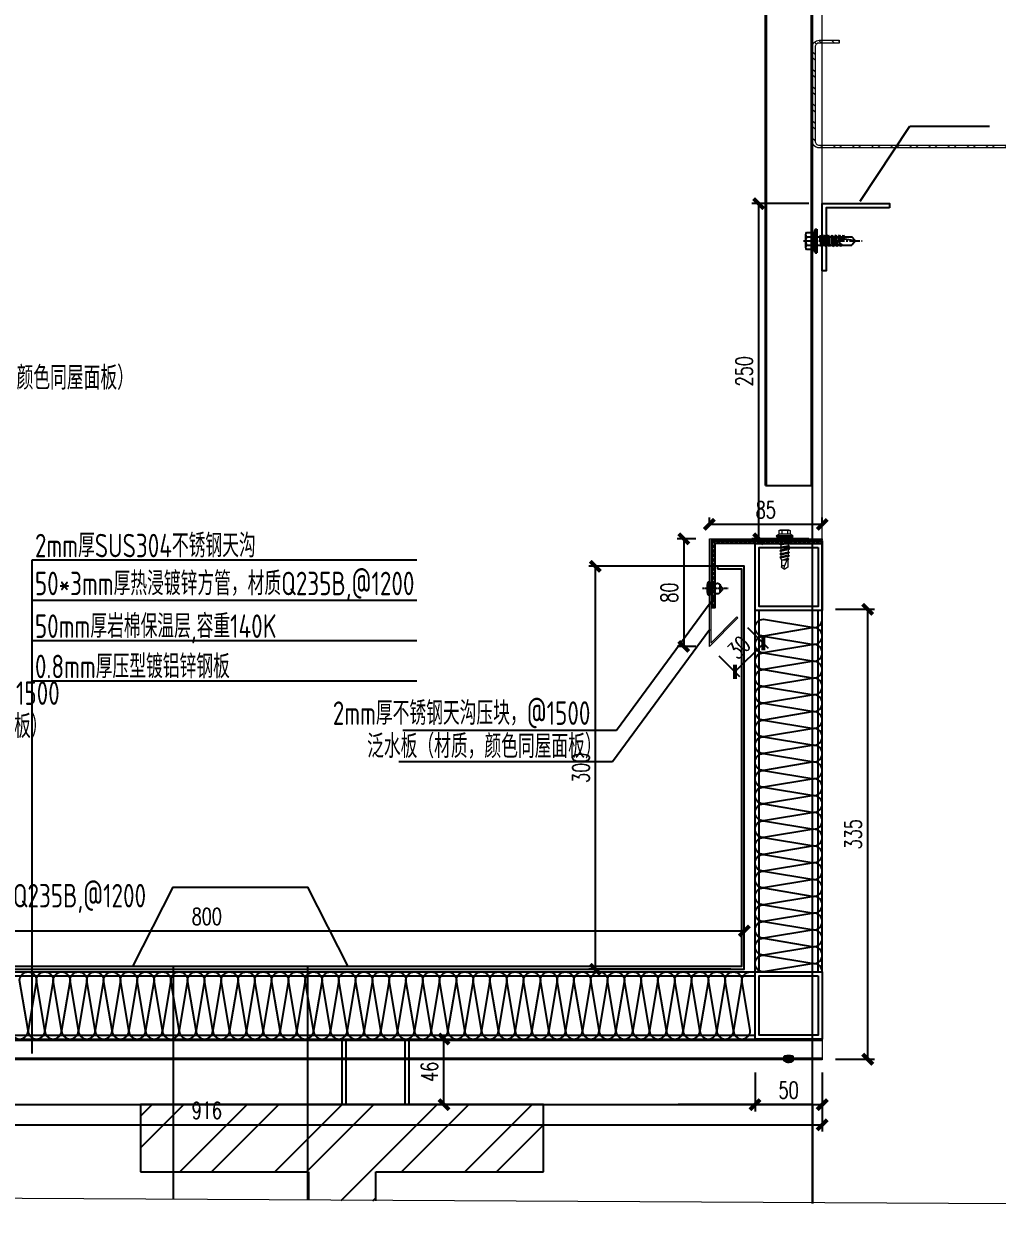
# Model space of a CAD drawing. Extents: x -599358 to 2865263, y -1062760 to 486533.
# Drawn here: x 138437 to 139161, y -727998 to -727114 of the extents above; entities that cross this region are included whole.
import ezdxf

# ---------------------------------------------------------------- set-up
doc = ezdxf.new("R2010")
doc.units = 0
for name, pattern in [('CENTER', [2, 1.25, -0.25, 0.25, -0.25]), ('CENTER2', [28.575, 19.05, -3.175, 3.175, -3.175]), ('HIDDEN', [0.375, 0.25, -0.125])]:
    doc.linetypes.add(name, pattern=pattern)
for name, color, linetype, lineweight in [('00-BW', 140, 'HIDDEN', 5), ('0_PURLIN-CON', 253, 'Continuous', 15), ('0CABR-零部件（螺钉、螺栓、五金件）', 53, 'Continuous', 13), ('屋面板', 6, 'Continuous', 13), ('底板111', 5, 'Continuous', 13), ('文字标注引出线', 7, 'Continuous', 15), ('紧固件', 4, 'Continuous', 13)]:
    doc.layers.add(name, color=color, linetype=linetype, lineweight=lineweight)
for name, color, linetype in [('A-AXIS-DP', 126, 'Continuous'), ('A-LIN-V', 9, 'Continuous'), ('AS-WALL', 40, 'Continuous'), ('BWM', 8, 'Continuous'), ('cen', 1, 'CENTER'), ('COLUMN', 9, 'Continuous'), ('DIM', 173, 'Continuous'), ('HATCH', 66, 'Continuous'), ('PJ', 151, 'Continuous'), ('SCREW', 233, 'Continuous'), ('WZ', 2, 'Continuous'), ('ZX', 1, 'CENTER2'), ('建-墙-填充', 8, 'Continuous'), ('建-柱-钢', 9, 'Continuous'), ('拉铆钉', 243, 'Continuous'), ('虹吸雨水斗', 6, 'Continuous'), ('配件', 4, 'Continuous'), ('钢承板', 253, 'Continuous')]:
    doc.layers.add(name, color=color, linetype=linetype)
doc.styles.add('DHTEXT-1', font='romans.shx', dxfattribs={"width": 0.7, "bigfont": 'chinese.shx'})
doc.styles.add('jhz', font='TSSDENG.SHX', dxfattribs={"width": 0.75, "bigfont": 'TSSDCHN.SHX'})
doc.dimstyles.new('ZN5', dxfattribs={"dimscale": 5, "dimtxt": 2.5, "dimasz": 1.5, "dimexe": 1, "dimexo": 2, "dimgap": 0.9, "dimtad": 1, "dimdec": 0, "dimdsep": 46, "dimtxsty": 'DHTEXT-1', "dimblk": 'ARCHTICK', "dimcen": 2.5, "dimclrd": 173, "dimclre": 173, "dimclrt": 7, "dimazin": 2, "dimtfac": 1, "dimtix": 1, "dimtmove": 2, "dimatfit": 3, "dimfxl": 0, "dimarcsym": 0})

# ---------------------------------------------------------------- blocks, each defined once
blk = doc.blocks.new('压块-flat-1')
at = {"layer": 'HATCH', "ltscale": 10}
h = blk.add_hatch(dxfattribs=at)
h.set_pattern_fill('ACET-2D-ANSI32', color=256, scale=0.5)
h.set_pattern_definition([(45, (-3162.4305, -11124.3203), (-1.683798, 1.683798), []), (45, (-3161.308, -11124.3203), (-1.683798, 1.683798), [])])
h.paths.add_polyline_path([(-82, 0), (-82, -2), (-2, -2), (-2, -50), (0, -50), (0, 0)])
at = {"layer": '配件', "color": 4}
blk.add_lwpolyline([(-82, 0), (-82, -2), (-2, -2), (-2, -50), (0, -50), (0, 0)], close=True, dxfattribs=at)
blk = doc.blocks.new('G$C114A11A0')
at = {"layer": '0CABR-零部件（螺钉、螺栓、五金件）'}
h = blk.add_hatch(dxfattribs=at)
h.set_pattern_fill('DOTS', color=256, scale=0.1, style=0)
h.set_pattern_definition([(0, (-261042.33595, 10165.88129), (0.079375, 0.15875), [0, -0.15875])])
h.paths.add_polyline_path([(11.93, 30.92), (0.38, 30.92), (0.38, 29.38), (11.93, 29.38)])
for p, q in [((1.92, 35.52), (1.92, 32.84)), ((2.98, 35.92), (9.34, 35.92)), ((4.04, 35.52), (4.04, 32.84)), ((8.28, 35.52), (8.28, 32.84)), ((10.4, 35.52), (10.4, 32.84)), ((0, 31.69), (1.92, 32.84)), ((0, 31.69), (12.32, 31.69)), ((0, 31.69), (0.28, 30.92)), ((0.28, 30.92), (12.04, 30.92)), ((0.38, 30.92), (0.38, 29.38)), ((0.38, 29.38), (11.93, 29.38)), ((1.92, 32.84), (10.4, 32.84)), ((12.32, 31.69), (10.4, 32.84)), ((11.93, 30.92), (11.93, 29.38)), ((12.32, 31.69), (12.04, 30.92))]:
    blk.add_line(p, q, dxfattribs=at)
at = {"layer": '0CABR-零部件（螺钉、螺栓、五金件）', "ltscale": 0.03}
for p, q in [((3.42, 29.38), (2.55, 28.88)), ((3.42, 28.38), (2.55, 28.88)), ((9.77, 27.68), (2.55, 28.88)), ((3.42, 26.97), (2.55, 26.47)), ((3.42, 29.38), (8.9, 28.18)), ((3.42, 28.38), (8.9, 27.17)), ((3.42, 28.38), (3.42, 26.97)), ((8.9, 25.77), (3.42, 26.97)), ((8.9, 29.38), (8.9, 28.18)), ((8.9, 28.18), (9.77, 27.68)), ((8.9, 27.17), (9.77, 27.68)), ((8.9, 27.17), (8.9, 25.77)), ((3.42, 25.97), (2.55, 26.47)), ((2.55, 26.47), (9.77, 25.27)), ((3.42, 24.57), (2.55, 24.07)), ((3.42, 23.57), (2.55, 24.07)), ((2.55, 24.07), (9.77, 22.87)), ((3.42, 22.16), (2.55, 21.66)), ((3.42, 21.16), (2.55, 21.66)), ((9.77, 20.46), (2.55, 21.66)), ((3.42, 19.76), (2.55, 19.26)), ((3.42, 18.76), (2.55, 19.26)), ((2.55, 19.26), (9.77, 18.06)), ((3.42, 25.97), (8.9, 24.77)), ((3.42, 25.97), (3.42, 24.57)), ((8.9, 23.37), (3.42, 24.57)), ((3.42, 23.57), (3.42, 22.16)), ((8.9, 22.36), (3.42, 23.57)), ((3.42, 22.16), (8.9, 20.96)), ((3.42, 21.16), (3.42, 19.76)), ((3.42, 21.16), (8.9, 19.96)), ((8.9, 18.56), (3.42, 19.76)), ((8.9, 17.55), (3.42, 18.76)), ((3.42, 18.76), (3.42, 17.35)), ((8.9, 25.77), (9.77, 25.27)), ((8.9, 24.77), (9.77, 25.27)), ((8.9, 24.77), (8.9, 23.37)), ((8.9, 23.37), (9.77, 22.87)), ((8.9, 22.36), (9.77, 22.87)), ((8.9, 22.36), (8.9, 20.96)), ((8.9, 20.96), (9.77, 20.46)), ((8.9, 19.96), (9.77, 20.46)), ((8.9, 19.96), (8.9, 18.56)), ((8.9, 18.56), (9.77, 18.06)), ((8.9, 17.55), (9.77, 18.06)), ((3.42, 17.35), (2.55, 16.85)), ((9.77, 15.65), (2.55, 16.85)), ((3.42, 16.35), (2.55, 16.85)), ((3.64, 14.8), (2.92, 14.39)), ((2.92, 14.39), (3.69, 14.2)), ((3.72, 13.92), (2.92, 14.39)), ((3.42, 17.35), (8.9, 16.15)), ((3.42, 17.35), (8.9, 16.15)), ((3.42, 16.35), (8.9, 15.15)), ((3.65, 14.7), (3.42, 16.35)), ((3.65, 14.7), (3.76, 13.58)), ((3.76, 13.58), (3.76, 8.43)), ((3.92, 14.88), (6.17, 9.23)), ((3.93, 14.85), (7.03, 13.89)), ((4.15, 14.1), (5, 13.89)), ((8.56, 13.89), (4.21, 13.89)), ((8.56, 13.89), (8.9, 15.15)), ((8.56, 13.89), (8.56, 8.43)), ((8.9, 17.55), (8.9, 16.15)), ((8.9, 16.15), (9.77, 15.65)), ((8.9, 15.15), (9.77, 15.65)), ((3.76, 8.43), (6.01, 6.86)), ((8.56, 8.43), (6.31, 6.86))]:
    blk.add_line(p, q, dxfattribs=at)
at = {"layer": '0CABR-零部件（螺钉、螺栓、五金件）'}
for centre, radius, start, end in [((2.98, 34.33), 1.59, 48.39682, 131.60318), ((6.16, 30.15), 5.78, 68.48981, 111.51019), ((9.34, 34.33), 1.59, 48.39682, 131.60318)]:
    blk.add_arc(centre, radius, start, end, dxfattribs=at)
at = {"layer": '0CABR-零部件（螺钉、螺栓、五金件）', "ltscale": 0.03}
for centre, radius, start, end in [((3.77, 14.84), 0.147, 16.37753, 187.73899), ((7.1, 8.02), 1.53, 15.62189, 127.3885), ((3.17, 7.99), 3.25, 338.58469, 22.44175), ((6.16, 7.07), 0.267, 235, 305)]:
    blk.add_arc(centre, radius, start, end, dxfattribs=at)
blk = doc.blocks.new('*U676')
at = {"layer": 'cen', "ltscale": 0.3}
blk.add_line((14.02, 0), (-5.02, 0), dxfattribs=at)
at = {"layer": 'SCREW'}
for p, q in [((-0.88, 5), (-0.88, -5)), ((0, 5), (-0.88, 5)), ((0, -5), (0, 5)), ((3.98, 2.22), (0, 2.22)), ((3.98, 2.22), (3.98, -2.28)), ((8.69, 1.98), (8.02, 2.22)), ((8.02, 2.22), (8.02, -2.22)), ((9.88, 0.75), (8.69, 1.98)), ((10.17, 0.66), (9.88, 0.75)), ((9.88, -0.23), (10.17, 0.66)), ((-0.88, -5), (0, -5)), ((3.98, -2.28), (0, -2.28)), ((8.02, -2.22), (9.88, -0.23))]:
    blk.add_line(p, q, dxfattribs=at)
for centre, radius, start, end in [((17.29, 0), 18.84, 164.60758, 195.39242), ((6, 1.95), 2.04, 7.57904, 172.42096), ((6, -1.95), 2.04, 187.57904, 352.42096)]:
    blk.add_arc(centre, radius, start, end, dxfattribs=at)
blk = doc.blocks.new('*U678')
at = {"layer": '拉铆钉'}
blk.add_line((-2.07, 0), (4.14, 0), dxfattribs=at)
for points in [[(-0.4, 3.2, 0.376048), (-0.4, -3.2)], [(3.37, -1.28), (3.45, -1.28, 0.414214), (3.69, -1.04), (3.69, 1.04, 0.414214), (3.45, 1.28), (3.37, 1.28)]]:
    blk.add_lwpolyline(points, format="xyb", dxfattribs=at)
for points in [[(0, -3.2), (0, 3.2), (-0.4, 3.2), (-0.4, -3.2)], [(1.61, -1.6), (0, -1.6), (0, 1.6), (1.61, 1.6)]]:
    blk.add_lwpolyline(points, close=True, dxfattribs=at)
blk.add_lwpolyline([(2.73, 3.2), (2.25, 3.2, 0.414214), (1.61, 2.56), (1.61, -2.56, 0.414214), (2.25, -3.2), (2.73, -3.2, 0.414214), (3.37, -2.56), (3.37, 2.56, 0.414214)], format="xyb", close=True, dxfattribs=at)
blk = doc.blocks.new('_ArchTick')
at = {"color": 0, "linetype": 'ByBlock', "const_width": 0.4}
blk.add_lwpolyline([(-0.5, -0.5), (0.5, 0.5)], dxfattribs=at)
blk = doc.blocks.new('*D1918')
at = {"layer": 'Defpoints', "color": 0, "ltscale": 50, "transparency": 16777216}
for p in [(138972.81, -727788.88), (138172.81, -727817.47), (138972.81, -727817.47)]:
    blk.add_point(p, dxfattribs=at)
at = {"layer": 'DIM', "color": 173, "linetype": 'ByBlock', "lineweight": -2, "ltscale": 50, "transparency": 16777216}
for p, q in [((138172.81, -727807.47), (138172.81, -727783.88)), ((138972.81, -727807.47), (138972.81, -727783.88)), ((138172.81, -727788.88), (138972.81, -727788.88))]:
    blk.add_line(p, q, dxfattribs=at)
at = {"layer": 'DIM', "color": 173, "lineweight": -2, "ltscale": 50, "transparency": 16777216, "xscale": 7.5, "yscale": 7.5, "zscale": 7.5, "rotation": 180}
blk.add_blockref('_ArchTick', (138172.81, -727788.88), dxfattribs=at)
at = {"layer": 'DIM', "color": 173, "lineweight": -2, "ltscale": 50, "transparency": 16777216, "xscale": 7.5, "yscale": 7.5, "zscale": 7.5}
blk.add_blockref('_ArchTick', (138972.81, -727788.88), dxfattribs=at)
at = {"layer": 'DIM', "color": 7, "ltscale": 50, "transparency": 16777216, "insert": (138572.81, -727778.13), "char_height": 12.5, "attachment_point": 5, "style": 'DHTEXT-1'}
blk.add_mtext('800', dxfattribs=at)
blk = doc.blocks.new('*D1919')
at = {"layer": 'Defpoints', "color": 0, "ltscale": 50, "transparency": 16777216}
for p in [(138862.02, -727517.47), (138972.81, -727517.47), (138972.81, -727817.47)]:
    blk.add_point(p, dxfattribs=at)
at = {"layer": 'DIM', "color": 173, "linetype": 'ByBlock', "lineweight": -2, "ltscale": 50, "transparency": 16777216}
for p, q in [((138962.81, -727517.47), (138857.02, -727517.47)), ((138862.02, -727817.47), (138862.02, -727517.47)), ((138962.81, -727817.47), (138857.02, -727817.47))]:
    blk.add_line(p, q, dxfattribs=at)
at = {"layer": 'DIM', "color": 173, "lineweight": -2, "ltscale": 50, "transparency": 16777216, "xscale": 7.5, "yscale": 7.5, "zscale": 7.5}
for p, rotation in [((138862.02, -727517.47), 90), ((138862.02, -727817.47), 270)]:
    blk.add_blockref('_ArchTick', p, dxfattribs=dict(at, rotation=rotation))
at = {"layer": 'DIM', "color": 7, "ltscale": 50, "transparency": 16777216, "insert": (138851.27, -727667.47), "char_height": 12.5, "attachment_point": 5, "rotation": 90, "style": 'DHTEXT-1'}
blk.add_mtext('300', dxfattribs=at)
blk = doc.blocks.new('*U641')
at = {"layer": 'PJ'}
for p, q in [((-4.4, 0.45), (-4.4, 0)), ((4.4, 0), (-4.4, 0)), ((-4.1, 0.75), (-3.1, 1)), ((4.1, 0.75), (-4.1, 0.75)), ((-3.1, 3.85), (-3.1, 1)), ((3.1, 1), (-3.1, 1)), ((2.33, 4.25), (-2.33, 4.25)), ((-2.04, 0.75), (-1.55, 1)), ((-1.55, 3.85), (-1.55, 1)), ((-1.55, 0), (-1.55, -1.59)), ((1.55, 3.85), (1.55, 1)), ((2.15, 0.75), (1.55, 1)), ((1.55, 0), (1.55, -1.09)), ((3.1, 3.85), (3.1, 1)), ((4.1, 0.75), (3.1, 1)), ((4.4, 0.45), (4.4, 0)), ((-2.11, -1.9), (2.11, -1.4)), ((-2.11, -1.9), (-1.55, -1.59)), ((-2.11, -1.9), (-1.55, -2.21)), ((-2.11, -3.3), (2.11, -2.8)), ((-2.11, -3.3), (-1.55, -2.99)), ((-2.11, -3.3), (-1.55, -3.61)), ((-2.11, -4.7), (2.11, -4.2)), ((-2.11, -4.7), (-1.55, -4.39)), ((-1.55, -1.59), (1.55, -1.09)), ((-1.55, -2.21), (1.55, -1.71)), ((-1.55, -2.21), (-1.55, -2.99)), ((-1.55, -2.99), (1.55, -2.49)), ((-1.55, -3.61), (1.55, -3.11)), ((-1.55, -3.61), (-1.55, -4.39)), ((-1.55, -4.39), (1.55, -3.89)), ((1.55, -0.31), (1.55, -1.09)), ((2.11, -1.4), (1.55, -1.09)), ((2.11, -1.4), (1.55, -1.71)), ((1.55, -1.71), (1.55, -2.49)), ((2.11, -2.8), (1.55, -2.49)), ((2.11, -2.8), (1.55, -3.11)), ((1.55, -3.11), (1.55, -3.89)), ((2.11, -4.2), (1.55, -3.89)), ((2.11, -4.2), (1.55, -4.51)), ((-2.11, -4.7), (-1.55, -5.01)), ((-2.11, -6.1), (2.11, -5.6)), ((-2.11, -6.1), (-1.55, -5.79)), ((-2.11, -6.1), (-1.55, -6.41)), ((-2.11, -7.5), (2.11, -7)), ((-2.11, -7.5), (-1.55, -7.19)), ((-2.11, -7.5), (-1.55, -7.81)), ((-2.11, -8.9), (-1.55, -8.59)), ((-2.11, -8.9), (-1.14, -8.78)), ((-1.55, -5.01), (1.55, -4.51)), ((-1.55, -5.01), (-1.55, -5.79)), ((-1.55, -5.79), (1.55, -5.29)), ((-1.55, -6.41), (1.55, -5.91)), ((-1.55, -6.41), (-1.55, -7.19)), ((-1.55, -7.19), (1.55, -6.69)), ((-1.55, -7.81), (1.55, -7.31)), ((-1.55, -7.81), (-1.55, -8.59)), ((-1.55, -8.59), (-0.99, -8.49)), ((0.56, -8.24), (1.55, -8.09)), ((0.71, -8.55), (2.11, -8.4)), ((0.71, -8.83), (1.55, -8.71)), ((1.55, -4.51), (1.55, -5.29)), ((2.11, -5.6), (1.55, -5.29)), ((2.11, -5.6), (1.55, -5.91)), ((1.55, -5.91), (1.55, -6.69)), ((2.11, -7), (1.55, -6.69)), ((2.11, -7), (1.55, -7.31)), ((1.55, -7.31), (1.55, -8.09)), ((2.11, -8.4), (1.55, -8.09)), ((2.11, -8.4), (1.55, -8.71)), ((1.55, -8.71), (1.55, -9.49)), ((-2.11, -8.9), (-1.55, -9.21)), ((-1.55, -9.21), (-1.33, -9.17)), ((-1.55, -9.21), (-1.55, -13)), ((0, -14.4), (-1.55, -13)), ((0, -14.4), (1.55, -13)), ((0.71, -9.61), (1.55, -9.49)), ((0.71, -9.95), (2.11, -9.8)), ((0.71, -10.23), (1.55, -10.11)), ((2.11, -9.8), (1.55, -9.49)), ((2.11, -9.8), (1.55, -10.11)), ((1.55, -10.11), (1.55, -13))]:
    blk.add_line(p, q, dxfattribs=at)
blk.add_lwpolyline([(0, -14.4), (0.71, -10.23), (0.71, -8.5, 0.417657), (0.41, -8.2, 0.097062), (-0.99, -8.49), (-1.55, -9.6)], format="xyb", dxfattribs=at)
for centre, radius, start, end in [((-4.1, 0.45), 0.3, 90, 180), ((-2.33, 3.3), 0.951, 35.4009, 144.5991), ((0, 1.05), 3.2, 61.0594, 118.9406), ((2.33, 3.3), 0.951, 35.4009, 144.5991), ((4.1, 0.45), 0.3, 0, 90)]:
    blk.add_arc(centre, radius, start, end, dxfattribs=at)
at = {"layer": 'ZX', "ltscale": 0.2}
blk.add_line((0, 4.94), (0, -16.83), dxfattribs=at)
blk = doc.blocks.new('*D1925')
at = {"layer": 'Defpoints', "color": 0, "ltscale": 50, "transparency": 16777216}
for p in [(139030.81, -727247.53), (138983.5, -727497.02, 0), (139030.81, -727497.02)]:
    blk.add_point(p, dxfattribs=at)
at = {"layer": 'DIM', "color": 173, "linetype": 'ByBlock', "lineweight": -2, "ltscale": 50, "transparency": 16777216}
for p, q in [((139020.81, -727247.53, 0), (138978.5, -727247.53, 0)), ((138983.5, -727247.53, 0), (138983.5, -727497.02, 0)), ((139020.81, -727497.02, 0), (138978.5, -727497.02, 0))]:
    blk.add_line(p, q, dxfattribs=at)
at = {"layer": 'DIM', "color": 173, "lineweight": -2, "ltscale": 50, "transparency": 16777216, "xscale": 7.5, "yscale": 7.5, "zscale": 7.5}
for p, rotation in [((138983.5, -727247.53, 0), 90), ((138983.5, -727497.02, 0), 270)]:
    blk.add_blockref('_ArchTick', p, dxfattribs=dict(at, rotation=rotation))
at = {"layer": 'DIM', "color": 7, "ltscale": 50, "transparency": 16777216, "insert": (138972.75, -727372.28, 0), "char_height": 12.5, "attachment_point": 5, "rotation": 90, "style": 'DHTEXT-1'}
blk.add_mtext('250', dxfattribs=at)
blk = doc.blocks.new('*D1926')
at = {"layer": 'Defpoints', "color": 0, "ltscale": 50, "transparency": 16777216}
for p in [(139030.81, -727486.23), (138946.82, -727497.06), (139030.81, -727497.06)]:
    blk.add_point(p, dxfattribs=at)
at = {"layer": 'DIM', "color": 173, "linetype": 'ByBlock', "lineweight": -2, "ltscale": 50, "transparency": 16777216}
for p, q in [((138946.82, -727487.06), (138946.82, -727481.23)), ((138946.82, -727486.23), (139030.81, -727486.23)), ((139030.81, -727487.06), (139030.81, -727481.23))]:
    blk.add_line(p, q, dxfattribs=at)
at = {"layer": 'DIM', "color": 173, "lineweight": -2, "ltscale": 50, "transparency": 16777216, "xscale": 7.5, "yscale": 7.5, "zscale": 7.5, "rotation": 180}
blk.add_blockref('_ArchTick', (138946.82, -727486.23), dxfattribs=at)
at = {"layer": 'DIM', "color": 173, "lineweight": -2, "ltscale": 50, "transparency": 16777216, "xscale": 7.5, "yscale": 7.5, "zscale": 7.5}
blk.add_blockref('_ArchTick', (139030.81, -727486.23), dxfattribs=at)
at = {"layer": 'DIM', "color": 7, "ltscale": 50, "transparency": 16777216, "insert": (138988.81, -727475.48), "char_height": 12.5, "attachment_point": 5, "style": 'DHTEXT-1'}
blk.add_mtext('85', dxfattribs=at)
blk = doc.blocks.new('*D1927')
at = {"layer": 'Defpoints', "color": 0, "ltscale": 50, "transparency": 16777216}
for p in [(138946.82, -727497.06), (138927.78, -727577.06), (138946.82, -727577.06)]:
    blk.add_point(p, dxfattribs=at)
at = {"layer": 'DIM', "color": 173, "linetype": 'ByBlock', "lineweight": -2, "ltscale": 50, "transparency": 16777216}
for p, q in [((138936.82, -727497.06), (138922.78, -727497.06)), ((138927.78, -727497.06), (138927.78, -727577.06)), ((138936.82, -727577.06), (138922.78, -727577.06))]:
    blk.add_line(p, q, dxfattribs=at)
at = {"layer": 'DIM', "color": 173, "lineweight": -2, "ltscale": 50, "transparency": 16777216, "xscale": 7.5, "yscale": 7.5, "zscale": 7.5}
for p, rotation in [((138927.78, -727497.06), 90), ((138927.78, -727577.06), 270)]:
    blk.add_blockref('_ArchTick', p, dxfattribs=dict(at, rotation=rotation))
at = {"layer": 'DIM', "color": 7, "ltscale": 50, "transparency": 16777216, "insert": (138917.03, -727537.06), "char_height": 12.5, "attachment_point": 5, "rotation": 90, "style": 'DHTEXT-1'}
blk.add_mtext('80', dxfattribs=at)
blk = doc.blocks.new('*D1928')
at = {"layer": 'Defpoints', "color": 0, "ltscale": 50, "transparency": 16777216}
for p in [(138968.04, -727555.85), (138987.02, -727574.83), (138946.82, -727577.06)]:
    blk.add_point(p, dxfattribs=at)
at = {"layer": 'DIM', "color": 173, "linetype": 'ByBlock', "lineweight": -2, "ltscale": 50, "transparency": 16777216}
for p, q in [((138975.11, -727562.92), (138990.55, -727578.36)), ((138965.8, -727596.04), (138987.02, -727574.83)), ((138953.89, -727584.13), (138969.34, -727599.58))]:
    blk.add_line(p, q, dxfattribs=at)
at = {"layer": 'DIM', "color": 173, "lineweight": -2, "ltscale": 50, "transparency": 16777216, "xscale": 7.5, "yscale": 7.5, "zscale": 7.5}
for p, rotation in [((138987.02, -727574.83), 45), ((138965.8, -727596.04), 225)]:
    blk.add_blockref('_ArchTick', p, dxfattribs=dict(at, rotation=rotation))
at = {"layer": 'DIM', "color": 7, "ltscale": 50, "transparency": 16777216, "insert": (138968.81, -727577.83), "char_height": 12.5, "attachment_point": 5, "rotation": 45, "style": 'DHTEXT-1'}
blk.add_mtext('30', dxfattribs=at)
blk = doc.blocks.new('*U2101')
at = {"layer": '0_PURLIN-CON', "linetype": 'ByBlock', "lineweight": -2}
h = blk.add_hatch(dxfattribs=at)
h.set_pattern_fill('ANSI32', color=256, scale=2, angle=2.86241)
h.set_pattern_definition([(47.862405, (-81110.591, 63402.253), (-7.0631283, 6.3904494), []), (47.862405, (-81106.1065, 63402.477), (-7.0631283, 6.3904494), [])])
edge = h.paths.add_edge_path()
edge.add_line((80, 20), (80, 5))
edge.add_arc((75, 5), 5, -90, 0, ccw=False)
edge.add_line((75, 0), (5, 0))
edge.add_arc((5, 5), 5, 180, 270, ccw=False)
edge.add_line((0, 5), (0, 275))
edge.add_arc((5, 275), 5, 90, 180, ccw=False)
edge.add_line((5, 280), (75, 280))
edge.add_arc((75, 275), 5, 0, 90, ccw=False)
edge.add_line((80, 275), (80, 260))
edge.add_line((80, 260), (78, 260))
edge.add_line((78, 260), (78, 275))
edge.add_arc((75, 275), 3, 0, 90)
edge.add_line((75, 278), (5, 278))
edge.add_arc((5, 275), 3, 90, 180)
edge.add_line((2, 275), (2, 5))
edge.add_arc((5, 5), 3, 180, 270)
edge.add_line((5, 2), (75, 2))
edge.add_arc((75, 5), 3, 270, 360)
edge.add_line((78, 5), (78, 20))
edge.add_line((78, 20), (80, 20))
at = {"color": 0, "linetype": 'ByBlock'}
for p in [(0, 280), (80, 280), (0, 0), (80, 0)]:
    blk.add_point(p, dxfattribs=at)
at = {"layer": '0_PURLIN-CON', "linetype": 'ByBlock', "lineweight": -2}
blk.add_lwpolyline([(80, 20), (80, 5, -0.414214), (75, 0), (5, 0, -0.414214), (0, 5), (0, 275, -0.414214), (5, 280), (75, 280, -0.414214), (80, 275), (80, 260), (78, 260), (78, 275, 0.414214), (75, 278), (5, 278, 0.414214), (2, 275), (2, 5, 0.414214), (5, 2), (75, 2, 0.414214), (78, 5), (78, 20)], format="xyb", close=True, dxfattribs=at)
blk = doc.blocks.new('*D2181')
at = {"layer": 'Defpoints', "color": 0, "ltscale": 50, "transparency": 16777216}
for p in [(138723.51, -727869.4), (138749.33, -727869.4), (138723.51, -727918.2)]:
    blk.add_point(p, dxfattribs=at)
at = {"layer": '虹吸雨水斗', "color": 173, "linetype": 'ByBlock', "lineweight": -2, "ltscale": 50, "transparency": 16777216}
for p, q in [((138733.51, -727869.4), (138754.33, -727869.4)), ((138749.33, -727918.2), (138749.33, -727869.4)), ((138733.51, -727918.2), (138754.33, -727918.2))]:
    blk.add_line(p, q, dxfattribs=at)
at = {"layer": '虹吸雨水斗', "color": 173, "lineweight": -2, "ltscale": 50, "transparency": 16777216, "xscale": 7.5, "yscale": 7.5, "zscale": 7.5}
for p, rotation in [((138749.33, -727869.4), 90), ((138749.33, -727918.2), 270)]:
    blk.add_blockref('_ArchTick', p, dxfattribs=dict(at, rotation=rotation))
at = {"layer": '虹吸雨水斗', "color": 7, "ltscale": 50, "transparency": 16777216, "insert": (138738.58, -727893.8), "char_height": 12.5, "attachment_point": 5, "rotation": 90, "style": 'DHTEXT-1'}
blk.add_mtext('46', dxfattribs=at)
blk = doc.blocks.new('*D2184')
at = {"layer": 'Defpoints', "color": 0, "ltscale": 50, "transparency": 16777216}
for p in [(138114.81, -727884.4), (139030.81, -727884.4), (139030.81, -727933.3)]:
    blk.add_point(p, dxfattribs=at)
at = {"layer": '虹吸雨水斗', "color": 173, "linetype": 'ByBlock', "lineweight": -2, "ltscale": 50, "transparency": 16777216}
for p, q in [((138114.81, -727894.4), (138114.81, -727938.3)), ((139030.81, -727894.4), (139030.81, -727938.3)), ((138114.81, -727933.3), (139030.81, -727933.3))]:
    blk.add_line(p, q, dxfattribs=at)
at = {"layer": '虹吸雨水斗', "color": 173, "lineweight": -2, "ltscale": 50, "transparency": 16777216, "xscale": 7.5, "yscale": 7.5, "zscale": 7.5, "rotation": 180}
blk.add_blockref('_ArchTick', (138114.81, -727933.3), dxfattribs=at)
at = {"layer": '虹吸雨水斗', "color": 173, "lineweight": -2, "ltscale": 50, "transparency": 16777216, "xscale": 7.5, "yscale": 7.5, "zscale": 7.5}
blk.add_blockref('_ArchTick', (139030.81, -727933.3), dxfattribs=at)
at = {"layer": '虹吸雨水斗', "color": 7, "ltscale": 50, "transparency": 16777216, "insert": (138572.81, -727922.55), "char_height": 12.5, "attachment_point": 5, "style": 'DHTEXT-1'}
blk.add_mtext('916', dxfattribs=at)
blk = doc.blocks.new('*D2185')
at = {"layer": 'Defpoints', "color": 0, "ltscale": 50, "transparency": 16777216}
for p in [(138980.81, -727884.4), (139030.81, -727884.4), (139030.81, -727918.2)]:
    blk.add_point(p, dxfattribs=at)
at = {"layer": '虹吸雨水斗', "color": 173, "linetype": 'ByBlock', "lineweight": -2, "ltscale": 50, "transparency": 16777216}
for p, q in [((138980.81, -727894.4), (138980.81, -727923.2)), ((139030.81, -727894.4), (139030.81, -727923.2)), ((138980.81, -727918.2), (139030.81, -727918.2))]:
    blk.add_line(p, q, dxfattribs=at)
at = {"layer": '虹吸雨水斗', "color": 173, "lineweight": -2, "ltscale": 50, "transparency": 16777216, "xscale": 7.5, "yscale": 7.5, "zscale": 7.5, "rotation": 180}
blk.add_blockref('_ArchTick', (138980.81, -727918.2), dxfattribs=at)
at = {"layer": '虹吸雨水斗', "color": 173, "lineweight": -2, "ltscale": 50, "transparency": 16777216, "xscale": 7.5, "yscale": 7.5, "zscale": 7.5}
blk.add_blockref('_ArchTick', (139030.81, -727918.2), dxfattribs=at)
at = {"layer": '虹吸雨水斗', "color": 7, "ltscale": 50, "transparency": 16777216, "insert": (139005.81, -727907.45), "char_height": 12.5, "attachment_point": 5, "style": 'DHTEXT-1'}
blk.add_mtext('50', dxfattribs=at)
blk = doc.blocks.new('*D2186')
at = {"layer": 'Defpoints', "color": 0, "ltscale": 50, "transparency": 16777216}
for p in [(139030.81, -727549.49), (139064.66, -727549.49), (139030.81, -727884.4)]:
    blk.add_point(p, dxfattribs=at)
at = {"layer": '虹吸雨水斗', "color": 173, "linetype": 'ByBlock', "lineweight": -2, "ltscale": 50, "transparency": 16777216}
for p, q in [((139040.81, -727549.49), (139069.66, -727549.49)), ((139064.66, -727884.4), (139064.66, -727549.49)), ((139040.81, -727884.4), (139069.66, -727884.4))]:
    blk.add_line(p, q, dxfattribs=at)
at = {"layer": '虹吸雨水斗', "color": 173, "lineweight": -2, "ltscale": 50, "transparency": 16777216, "xscale": 7.5, "yscale": 7.5, "zscale": 7.5}
for p, rotation in [((139064.66, -727549.49), 90), ((139064.66, -727884.4), 270)]:
    blk.add_blockref('_ArchTick', p, dxfattribs=dict(at, rotation=rotation))
at = {"layer": '虹吸雨水斗', "color": 7, "ltscale": 50, "transparency": 16777216, "insert": (139053.91, -727716.95), "char_height": 12.5, "attachment_point": 5, "rotation": 90, "style": 'DHTEXT-1'}
blk.add_mtext('335', dxfattribs=at)

msp = doc.modelspace()

# ---------------------------------------------------------------- linework, layer by layer
at = {"color": 2, "ltscale": 50}
for p, q in [((138980.81, -727819.4), (138980.81, -727500.49)), ((139030.81, -727819.4), (139030.81, -727500.49)), ((138983.81, -727819.4), (138983.81, -727550.49)), ((139027.81, -727819.4), (139027.81, -727550.49)), ((138164.81, -727819.4), (139030.81, -727819.4)), ((138164.81, -727822.4), (138980.81, -727822.4)), ((138164.81, -727866.4), (138980.81, -727866.4)), ((138264.81, -727869.4), (139030.81, -727869.4)), ((138673.51, -727918.2), (138673.51, -727869.4)), ((138676.51, -727918.2), (138676.51, -727869.4)), ((138720.51, -727918.2), (138720.51, -727869.4)), ((138723.51, -727918.2), (138723.51, -727869.4))]:
    msp.add_line(p, q, dxfattribs=at)
at = {"color": 4, "ltscale": 50}
for p, q in [((138114.81, -727869.4), (139030.81, -727869.4)), ((138114.81, -727870.2), (139030.81, -727870.2)), ((138114.81, -727883.6), (139030.81, -727883.6)), ((138114.81, -727884.4), (139030.81, -727884.4))]:
    msp.add_line(p, q, dxfattribs=at)
at = {"color": 2, "ltscale": 50}
for points in [[(139030.81, -727500.49), (139030.81, -727550.49), (138980.81, -727550.49), (138980.81, -727500.49)], [(139027.81, -727503.49), (139027.81, -727547.49), (138983.81, -727547.49), (138983.81, -727503.49)], [(139030.81, -727819.4), (139030.81, -727869.4), (138980.81, -727869.4), (138980.81, -727819.4)], [(139027.81, -727822.4), (139027.81, -727866.4), (138983.81, -727866.4), (138983.81, -727822.4)]]:
    msp.add_lwpolyline(points, close=True, dxfattribs=at)
at = {"color": 1, "ltscale": 50}
msp.add_lwpolyline([(138952.81, -727519.47), (138970.81, -727519.47), (138970.81, -727815.47), (138174.81, -727815.47), (138174.81, -727519.47), (138192.81, -727519.47), (138192.81, -727517.47), (138172.81, -727517.47), (138172.81, -727817.47), (138972.81, -727817.47), (138972.81, -727517.47), (138952.81, -727517.47)], close=True, dxfattribs=at)
at = {"layer": 'A-AXIS-DP', "color": 2, "ltscale": 2800}
msp.add_lwpolyline([(139080.81, -727250.53), (139033.81, -727250.53), (139033.81, -727297.53), (139030.81, -727297.53), (139030.81, -727247.53), (139080.81, -727247.53)], close=True, dxfattribs=at)
at = {"layer": 'A-LIN-V'}
msp.add_line((139023.51, -727991.79), (139023.51, -726970.25), dxfattribs=at)
for points in [[(138517.81, -727815.47), (138547.81, -727756.21), (138647.81, -727756.21), (138677.81, -727815.47), (138517.81, -727815.47)], [(138547.81, -727815.47), (138547.81, -727988.8)], [(138647.81, -727815.47), (138647.81, -727989.43)]]:
    msp.add_lwpolyline(points, dxfattribs=at)
at = {"layer": 'AS-WALL', "color": 1}
for p, q in [((138988.51, -727457.4), (138988.51, -726970.25)), ((138989.31, -727457.4), (138989.31, -726970.25)), ((139022.71, -727457.4), (139022.71, -726970.25)), ((139023.51, -727457.4), (139023.51, -726970.25)), ((138988.51, -727457.4), (139023.51, -727457.4))]:
    msp.add_line(p, q, dxfattribs=at)
at = {"layer": 'AS-WALL'}
msp.add_line((139023.51, -727918.2), (138923.51, -727918.2), dxfattribs=at)
at = {"layer": 'BWM'}
for points in [[(139030.81, -727819.4, 0.414214), (139024.56, -727813.15), (138987.07, -727819.4, -1), (138987.07, -727806.9), (139024.56, -727813.15, 1), (139024.56, -727800.65), (138987.07, -727806.9, -1), (138987.07, -727794.4), (139024.56, -727800.65, 1), (139024.56, -727788.15), (138987.07, -727794.4, -1), (138987.07, -727781.9), (139024.56, -727788.15, 1), (139024.56, -727775.65), (138987.07, -727781.9, -1), (138987.07, -727769.4), (139024.56, -727775.65, 1), (139024.56, -727763.15), (138987.07, -727769.4, -1), (138987.07, -727756.9), (139024.56, -727763.15, 1), (139024.56, -727750.65), (138987.07, -727756.9, -1), (138987.07, -727744.4), (139024.56, -727750.65, 1), (139024.56, -727738.15), (138987.07, -727744.4, -1), (138987.07, -727731.9), (139024.56, -727738.15, 1), (139024.56, -727725.65), (138987.07, -727731.9, -1), (138987.07, -727719.4), (139024.56, -727725.65, 1), (139024.56, -727713.15), (138987.07, -727719.4, -1), (138987.07, -727706.9), (139024.56, -727713.15, 1), (139024.56, -727700.65), (138987.07, -727706.9, -1), (138987.07, -727694.4), (139024.56, -727700.65, 1), (139024.56, -727688.15), (138987.07, -727694.4, -1), (138987.07, -727681.9), (139024.56, -727688.15, 1), (139024.56, -727675.65), (138987.07, -727681.9, -1), (138987.07, -727669.4), (139024.56, -727675.65, 1), (139024.56, -727663.15), (138987.07, -727669.4, -1), (138987.07, -727656.9), (139024.56, -727663.15, 1), (139024.56, -727650.65), (138987.07, -727656.9, -1), (138987.07, -727644.4), (139024.56, -727650.65, 1), (139024.56, -727638.15), (138987.07, -727644.4, -1), (138987.07, -727631.9), (139024.56, -727638.15, 1), (139024.56, -727625.65), (138987.07, -727631.9, -1), (138987.07, -727619.4), (139024.56, -727625.65, 1), (139024.56, -727613.15), (138987.07, -727619.4, -1), (138987.07, -727606.9), (139024.56, -727613.15, 1), (139024.56, -727600.65), (138987.07, -727606.9, -1), (138987.07, -727594.4), (139024.56, -727600.65, 1), (139024.56, -727588.15), (138987.07, -727594.4, -1), (138987.07, -727581.9), (139024.56, -727588.15, 1), (139024.56, -727575.65), (138987.07, -727581.9, -1), (138987.07, -727569.4), (139024.56, -727575.65, 1), (139024.56, -727563.15), (138987.07, -727569.4, -1), (138987.07, -727556.9), (139024.56, -727563.15, 0.414214), (139030.81, -727556.9)], [(138427.31, -727863.14, 1), (138439.81, -727863.14), (138433.56, -727825.65, -1), (138446.06, -727825.65), (138439.81, -727863.14, 1), (138452.31, -727863.14), (138446.06, -727825.65, -1), (138458.56, -727825.65), (138452.31, -727863.14, 1), (138464.81, -727863.14), (138458.56, -727825.65, -1), (138471.06, -727825.65), (138464.81, -727863.14, 1), (138477.31, -727863.14), (138471.06, -727825.65, -1), (138483.56, -727825.65), (138477.31, -727863.14, 1), (138489.81, -727863.14), (138483.56, -727825.65, -1), (138496.06, -727825.65), (138489.81, -727863.14, 1), (138502.31, -727863.14), (138496.06, -727825.65, -1), (138508.56, -727825.65), (138502.31, -727863.14, 1), (138514.81, -727863.14), (138508.56, -727825.65, -1), (138521.06, -727825.65), (138514.81, -727863.14, 1), (138527.31, -727863.14), (138521.06, -727825.65, -1), (138533.56, -727825.65), (138527.31, -727863.14, 1), (138539.81, -727863.14), (138533.56, -727825.65, -1), (138546.06, -727825.65), (138539.81, -727863.14, 1), (138552.31, -727863.14), (138546.06, -727825.65, -1), (138558.56, -727825.65), (138552.31, -727863.14, 1), (138564.81, -727863.14), (138558.56, -727825.65, -1), (138571.06, -727825.65), (138564.81, -727863.14, 1), (138577.31, -727863.14), (138571.06, -727825.65, -1), (138583.56, -727825.65), (138577.31, -727863.14, 1), (138589.81, -727863.14), (138583.56, -727825.65, -1), (138596.06, -727825.65), (138589.81, -727863.14, 1), (138602.31, -727863.14), (138596.06, -727825.65, -1), (138608.56, -727825.65), (138602.31, -727863.14, 1), (138614.81, -727863.14), (138608.56, -727825.65, -1), (138621.06, -727825.65), (138614.81, -727863.14, 1), (138627.31, -727863.14), (138621.06, -727825.65, -1), (138633.56, -727825.65), (138627.31, -727863.14, 1), (138639.81, -727863.14), (138633.56, -727825.65, -1), (138646.06, -727825.65), (138639.81, -727863.14, 1), (138652.31, -727863.14), (138646.06, -727825.65, -1), (138658.56, -727825.65), (138652.31, -727863.14, 1), (138664.81, -727863.14), (138658.56, -727825.65, -1), (138671.06, -727825.65), (138664.81, -727863.14, 1), (138677.31, -727863.14), (138671.06, -727825.65, -1), (138683.56, -727825.65), (138677.31, -727863.14, 1), (138689.81, -727863.14), (138683.56, -727825.65, -1), (138696.06, -727825.65), (138689.81, -727863.14, 1), (138702.31, -727863.14), (138696.06, -727825.65, -1), (138708.56, -727825.65), (138702.31, -727863.14, 1), (138714.81, -727863.14), (138708.56, -727825.65, -1), (138721.06, -727825.65), (138714.81, -727863.14, 1), (138727.31, -727863.14), (138721.06, -727825.65, -1), (138733.56, -727825.65), (138727.31, -727863.14, 1), (138739.81, -727863.14), (138733.56, -727825.65, -1), (138746.06, -727825.65), (138739.81, -727863.14, 1), (138752.31, -727863.14), (138746.06, -727825.65, -1), (138758.56, -727825.65), (138752.31, -727863.14, 1), (138764.81, -727863.14), (138758.56, -727825.65, -1), (138771.06, -727825.65), (138764.81, -727863.14, 1), (138777.31, -727863.14), (138771.06, -727825.65, -1), (138783.56, -727825.65), (138777.31, -727863.14, 1), (138789.81, -727863.14), (138783.56, -727825.65, -1), (138796.06, -727825.65), (138789.81, -727863.14, 1), (138802.31, -727863.14), (138796.06, -727825.65, -1), (138808.56, -727825.65), (138802.31, -727863.14, 1), (138814.81, -727863.14), (138808.56, -727825.65, -1), (138821.06, -727825.65), (138814.81, -727863.14, 1), (138827.31, -727863.14), (138821.06, -727825.65, -1), (138833.56, -727825.65), (138827.31, -727863.14, 1), (138839.81, -727863.14), (138833.56, -727825.65, -1), (138846.06, -727825.65), (138839.81, -727863.14, 1), (138852.31, -727863.14), (138846.06, -727825.65, -1), (138858.56, -727825.65), (138852.31, -727863.14, 1), (138864.81, -727863.14), (138858.56, -727825.65, -1), (138871.06, -727825.65), (138864.81, -727863.14, 1), (138877.31, -727863.14), (138871.06, -727825.65, -1), (138883.56, -727825.65), (138877.31, -727863.14, 1), (138889.81, -727863.14), (138883.56, -727825.65, -1), (138896.06, -727825.65), (138889.81, -727863.14, 1), (138902.31, -727863.14), (138896.06, -727825.65, -1), (138908.56, -727825.65), (138902.31, -727863.14, 1), (138914.81, -727863.14), (138908.56, -727825.65, -1), (138921.06, -727825.65), (138914.81, -727863.14, 1), (138927.31, -727863.14), (138921.06, -727825.65, -1), (138933.56, -727825.65), (138927.31, -727863.14, 1), (138939.81, -727863.14), (138933.56, -727825.65, -1), (138946.06, -727825.65), (138939.81, -727863.14, 1), (138952.31, -727863.14), (138946.06, -727825.65, -1), (138958.56, -727825.65), (138952.31, -727863.14, 1), (138964.81, -727863.14), (138958.56, -727825.65, -1), (138971.06, -727825.65), (138964.81, -727863.14, 1), (138977.31, -727863.14), (138971.06, -727825.65, -0.414214), (138977.31, -727819.4)]]:
    msp.add_lwpolyline(points, format="xyb", dxfattribs=at)
at = {"layer": 'COLUMN'}
for p, q in [((138323.51, -727918.2), (139023.51, -727918.2)), ((139023.51, -727918.2), (139023.51, -727991.79))]:
    msp.add_line(p, q, dxfattribs=at)
at = {"layer": 'DIM', "ltscale": 10}
for p, q in [((139059.09, -727245.7, -1.9), (139096, -727189.92, -1.9)), ((139096, -727189.92, -1.9), (139155.18, -727189.92, -1.9)), ((138442.76, -727880.11, 0), (138442.76, -727512.64, 0)), ((138442.76, -727512.64, 0), (138729.09, -727512.64, 0)), ((138442.76, -727542.64, 0), (138729.09, -727542.64, 0)), ((138950.17, -727541.13, 0), (138877.82, -727639.71, 0)), ((138947.1, -727564.49, 0), (138874.74, -727663.07, 0)), ((138442.76, -727572.64, 0), (138729.09, -727572.64, 0)), ((138442.76, -727602.64, 0), (138729.09, -727602.64, 0)), ((138877.82, -727639.71, 0), (138718.82, -727639.71, 0)), ((138874.74, -727663.07, 0), (138715.75, -727663.07, 0))]:
    msp.add_line(p, q, dxfattribs=at)
at = {"layer": '屋面板', "color": 6, "const_width": 0.7}
msp.add_lwpolyline([(139030.81, -727247.53), (139030.81, -727497.53)], close=True, dxfattribs=at)
at = {"layer": '屋面板', "color": 6}
msp.add_lwpolyline([(139030.81, -727498.06), (138947.82, -727498.06), (138947.82, -727574.65), (138967.33, -727555.14), (138968.04, -727555.85), (138946.82, -727577.06), (138946.82, -727497.06), (139030.81, -727497.06)], close=True, dxfattribs=at)
at = {"layer": '底板111', "color": 8, "ltscale": 2800}
msp.add_line((139030.81, -727500.49), (139030.81, -726970.25), dxfattribs=at)
at = {"layer": '建-墙-填充', "linetype": 'Continuous'}
for p, q in [((138523.51, -727926.78), (138532.09, -727918.2)), ((138523.51, -727950.35), (138555.66, -727918.2)), ((138552.8, -727968.2), (138602.8, -727918.2)), ((138576.37, -727968.2), (138626.37, -727918.2)), ((138623.51, -727968.2), (138673.51, -727918.2)), ((138647.08, -727968.2), (138697.08, -727918.2)), ((138672.84, -727989.58), (138744.22, -727918.2)), ((138717.79, -727968.2), (138767.79, -727918.2)), ((138764.93, -727968.2), (138814.93, -727918.2)), ((138788.5, -727968.2), (138823.51, -727933.19)), ((138696.26, -727989.73), (138698.51, -727987.48))]:
    msp.add_line(p, q, dxfattribs=at)
at = {"layer": '建-柱-钢'}
for p, q in [((138523.51, -727918.2), (138523.51, -727968.2)), ((138823.51, -727918.2), (138523.51, -727918.2)), ((138823.51, -727968.2), (138823.51, -727918.2)), ((138523.51, -727968.2), (138648.51, -727968.2)), ((138648.51, -727968.2), (138648.51, -727989.43)), ((138698.51, -727989.74), (138698.51, -727968.2)), ((138698.51, -727968.2), (138823.51, -727968.2))]:
    msp.add_line(p, q, dxfattribs=at)
at = {"layer": '文字标注引出线', "color": 1}
msp.add_lwpolyline([(139354.61, -727992.97), (138389.16, -727987.8), (138384.66, -727998.3), (138384.66, -727977.3), (138380.16, -727987.8), (137386.21, -727987.8)], dxfattribs=at)
at = {"layer": '钢承板', "color": 4, "const_width": 1}
msp.add_lwpolyline([(139030.81, -727549.49), (139030.81, -727884.4), (138980.81, -727884.4)], dxfattribs=at)

# ---------------------------------------------------------------- block references
at = {"xscale": -1}
msp.add_blockref('压块-flat-1', (138948.81, -727498.49), dxfattribs=at)
for name, p, rotation in [('*U676', (138946.82, -727534.06, 0), 180), ('*U678', (139005.81, -727885.21), 270)]:
    msp.add_blockref(name, p, dxfattribs=dict(at, rotation=rotation))
at = {"layer": '00-BW', "xscale": -1, "rotation": 0.002661272282225014}
msp.add_blockref('G$C114A11A0', (139008.97, -727526.46), dxfattribs=at)
at = {"layer": '0_PURLIN-CON', "extrusion": (-1.22465e-16, 1.09242e-25, -1), "xscale": -1, "rotation": 270}
msp.add_blockref('*U2101', (-139303.51, -727205.95), dxfattribs=at)
at = {"layer": '紧固件', "xscale": 2, "yscale": 2, "zscale": 2, "rotation": 90.00000000000001}
msp.add_blockref('*U641', (139026.82, -727275.32), dxfattribs=at)

# ---------------------------------------------------------------- texts
at = {"layer": 'WZ', "style": 'jhz', "width": 0.75}
for s, p in [('滴水片（材质，颜色同屋面板）', (138344.01, -727385.96)), ('2mm厚SUS304不锈钢天沟', (138444.92, -727510.79, 0)), ('50*3mm厚热浸镀锌方管，材质Q235B,@1200', (138444.92, -727539, 0)), ('50mm厚岩棉保温层,容重140K', (138444.92, -727570.79, 0)), ('0.8mm厚压型镀铝锌钢板', (138444.92, -727600.79, 0)), ('2mm厚不锈钢天沟压块，@1500', (138271.66, -727620.62, -1.61)), ('2mm厚不锈钢天沟压块，@1500', (138666.58, -727635.51, -1.61)), ('泛水板（材质，颜色同屋面板）', (138279.78, -727645.3, -1.61)), ('泛水板（材质，颜色同屋面板）', (138692.12, -727660.19, -1.61)), ('50*3mm厚热浸镀锌方管，材质Q235B,@1200', (138245.21, -727771.42, -1.61))]:
    msp.add_text(s, height=17.5, dxfattribs=at).set_placement(p)

# ---------------------------------------------------------------- dimensions: what is measured, and where the dimension line sits
at = {"layer": 'DIM', "ltscale": 50}
for p1, p2, distance, text, picture, middle in [((139030.81, -727247.53), (139030.81, -727497.02), -47.31, '250', '*D1925', (138972.75, -727372.28, 0)), ((138946.82, -727497.06), (139030.81, -727497.06), 10.83, '85', '*D1926', (138988.81, -727475.48))]:
    dim = msp.add_aligned_dim(p1=p1, p2=p2, distance=distance, text=text, dimstyle='ZN5', dxfattribs=at)
    dim.commit()
    dim.dimension.update_dxf_attribs({"geometry": picture, "text_midpoint": middle})
for p1, p2, distance, picture, middle in [((138946.82, -727497.06), (138946.82, -727577.06), -19.04, '*D1927', (138917.03, -727537.06)), ((138972.81, -727817.47), (138972.81, -727517.47), 110.79, '*D1919', (138851.27, -727667.47)), ((138946.82, -727577.06), (138968.04, -727555.85), -26.84, '*D1928', (138968.81, -727577.83)), ((138172.81, -727817.47), (138972.81, -727817.47), 28.59, '*D1918', (138572.81, -727778.13))]:
    dim = msp.add_aligned_dim(p1=p1, p2=p2, distance=distance, dimstyle='ZN5', dxfattribs=at)
    dim.commit()
    dim.dimension.update_dxf_attribs({"geometry": picture, "text_midpoint": middle})
at = {"layer": '虹吸雨水斗', "ltscale": 50}
for p1, p2, distance, picture, middle in [((139030.81, -727884.4), (139030.81, -727549.49), -33.86, '*D2186', (139053.91, -727716.95)), ((138114.81, -727884.4), (139030.81, -727884.4), -48.9, '*D2184', (138572.81, -727922.55)), ((138980.81, -727884.4), (139030.81, -727884.4), -33.79, '*D2185', (139005.81, -727907.45))]:
    dim = msp.add_aligned_dim(p1=p1, p2=p2, distance=distance, dimstyle='ZN5', dxfattribs=at)
    dim.commit()
    dim.dimension.update_dxf_attribs({"geometry": picture, "text_midpoint": middle})
dim = msp.add_aligned_dim(p1=(138723.51, -727918.2), p2=(138723.51, -727869.4), distance=-25.82, text='46', dimstyle='ZN5', dxfattribs=at)
dim.commit()
dim.dimension.update_dxf_attribs({"geometry": '*D2181', "text_midpoint": (138738.58, -727893.8)})

doc.saveas('drawing.dxf')
